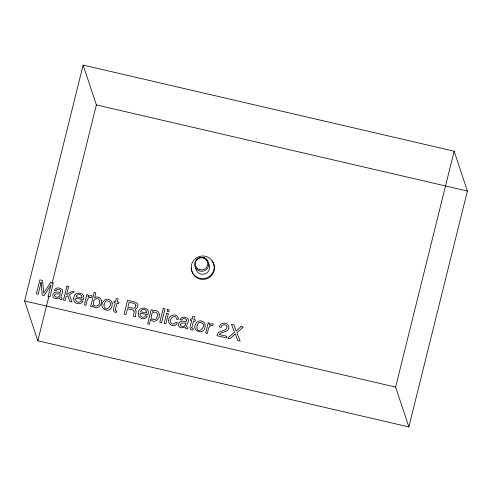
<?xml version="1.0" encoding="UTF-8"?>
<svg xmlns="http://www.w3.org/2000/svg" width="492" height="492" viewBox="0 0 492 492"><rect width="100%" height="100%" fill="white"/><g stroke="black" fill="none" stroke-linecap="round" stroke-linejoin="round"><path stroke-width="0.74" d="M24.6 300.963L83.13 65.085L454.147 151.198L467.4 191.037L408.87 426.915L37.853 340.802L24.6 300.963L395.617 387.081L408.87 426.915M37.853 340.802L48.929 296.153M52.072 283.503L96.383 104.919L83.13 65.085M395.617 387.081L454.147 151.198M199.986 258.048L200.49 257.802M201.314 257.556L204.77 258.122A3.136 0.394 28.5 0 1 205.422 258.509A3.438 0.381 34.3 0 1 206.043 258.995L207.193 260.452L206.88 260.305M96.383 104.919L467.4 191.037M204.1 257.82L203.393 257.611A7.072 6.956 -18.4 0 0 194.875 266.154A7.072 6.956 -18.4 0 0 206.474 269.468A7.072 6.956 -18.4 0 0 204.088 257.783M211.972 260.932A11.531 11.334 -18.4 0 1 206.468 278.859A11.531 11.334 -18.4 0 1 191.456 267.63M208.836 263.817A7.072 6.956 -18.4 0 1 204.906 273.933A7.072 6.956 -18.4 0 1 195.693 268.202M112.188 303.41C112.779 316.128 95.147 308.644 104.611 300.163A4.379 4.305 -18.4 0 1 107.447 299.314C109.734 299.351 111.979 301.049 112.188 303.41M205.102 324.978C205.693 337.697 188.067 330.212 197.526 321.731A4.379 4.305 -18.4 0 1 200.361 320.882C202.649 320.919 204.9 322.617 205.102 324.978M73.782 298.539C72.816 303.656 80.854 305.938 82.816 301.19L81.118 300.797C79.47 303.97 74.175 301.608 75.756 298.127L83.296 299.874C86.838 291.977 73.314 290.354 73.782 298.539M138.277 313.509C137.311 318.625 145.343 320.907 147.311 316.159L145.607 315.766C143.965 318.939 138.67 316.577 140.251 313.096L147.791 314.843C151.327 306.947 137.809 305.323 138.277 313.509M168.768 320.538C168.184 323.779 171.468 326.534 174.568 325.612A3.641 3.579 -18.4 0 0 176.517 324.357L177.458 322.727L175.779 322.334L174.463 323.914L171.96 323.951A2.189 2.152 -18.4 0 1 170.804 322.647C168.498 318.429 176.001 313.164 176.56 319.179L178.239 319.572C179.266 312.598 167.913 314.031 168.768 320.538M159.254 314.388C160.361 319.197 153.529 324.499 150.663 319.105L149.371 324.302L147.643 323.902L151.161 309.72L152.84 310.114L152.508 311.461C154.906 309.179 159.26 311.085 159.254 314.388M101.327 300.913C102.453 305.79 95.245 311.042 92.625 305.464L92.299 306.768L90.706 306.393L94.181 292.396L95.86 292.789L94.605 297.851C97.041 295.741 101.346 297.654 101.327 300.913M60.854 290.932L60.159 292.617C50.461 289.038 50.387 302.014 59.378 297.697L59.446 298.705L60.584 299.634L61.82 299.739L62.133 298.478C58.597 298.011 64.065 292.377 62.373 289.936C60.565 287.494 55.178 286.805 54.384 290.489L55.996 290.864C56.555 288.822 59.237 289.216 60.51 290.311L60.854 290.932M186.56 320.114L185.871 321.793C176.173 318.213 176.093 331.196 185.09 326.879L185.152 327.887L186.296 328.816L187.526 328.92L187.839 327.654C184.309 327.186 189.771 321.553 188.085 319.117C186.271 316.67 180.89 315.981 180.097 319.671L181.708 320.046C182.268 318.004 184.949 318.398 186.216 319.493L186.56 320.114M54.581 295.145L54.55 295.84C55.873 298.705 60.621 296.94 60.245 293.853L55.731 293.909L54.581 295.145M180.287 324.326L180.263 325.021C181.585 327.887 186.333 326.122 185.951 323.029L181.437 323.084L180.287 324.326M115.337 309.855L115.528 310.649L116.788 311.024L116.45 312.371C110.86 312.678 114.827 305.452 115.239 302.808L113.849 302.488L114.193 301.092L115.583 301.411L116.29 298.576L118.037 298.976L117.33 301.817L118.972 302.199L118.627 303.595L116.985 303.213L115.337 309.855M191.855 327.611L192.04 328.41L193.301 328.785L192.969 330.132C187.372 330.439 191.345 323.213 191.751 320.569L190.361 320.243L190.705 318.847L192.101 319.173L192.803 316.331L194.549 316.737L193.848 319.579L195.49 319.96L195.146 321.356L193.504 320.975L191.855 327.611M81.93 297.063L81.856 298.103L76.143 296.781C76.629 293.484 82.023 293.681 81.93 297.063M146.419 312.033L146.345 313.072L140.632 311.75C141.118 308.453 146.511 308.65 146.419 312.033M227.027 326.866C226.548 332.328 217.452 329.591 216.99 335.71L226.431 337.899L226.83 336.282L219.321 334.542C221.744 331.079 229.524 332.561 228.971 326.799C228.356 321.866 219.936 321.78 219.506 327.008L221.265 327.42C221.406 324.185 226.418 323.693 227.027 326.866M134.144 311.694L133.48 316.325L135.817 316.866L135.497 315.557L136.173 311.375L134.993 309.425L137.397 307.66L137.963 305.415L137.379 303.539L135.54 302.168L127.563 300.194L124.107 314.148L126.014 314.591L127.502 308.607C129.39 309.64 133.769 308.755 134.144 311.694M104.064 304.327C103.203 315.679 116.493 302.801 107.348 300.846A2.423 2.386 -18.4 0 0 105.503 301.602L104.064 304.327M196.984 325.888C196.117 337.248 209.407 324.363 200.262 322.414A2.423 2.386 -18.4 0 0 198.417 323.17L196.984 325.888M99.476 301.387C100.786 306.202 92.877 308.435 93.351 302.887C92.465 298.736 99.445 296.461 99.476 301.387M135.927 305.581C135.81 309.868 130.195 307.654 127.889 307.033L129.076 302.266C131.063 303.281 135.644 302.445 135.927 305.581M151.487 315.501C149.605 319.548 156.075 321.565 156.93 317.315C160.06 312.328 151.77 309.505 151.487 315.501M40.971 282.857L38.21 294.21L36.383 293.786L39.846 279.837L42.583 280.471L43.708 293.207L50.658 282.346L53.364 282.974L49.901 296.922L48.087 296.504L51.045 284.745L44.102 295.581L42.214 295.138L41.082 282.433L40.971 282.857M66.943 286.123L63.48 300.077L65.141 300.464L66.088 296.645L67.865 295.667L69.802 301.541L72.01 302.057L69.427 294.726L74.31 291.836L72.103 291.319L66.592 294.61L68.603 286.51L66.943 286.123M86.863 294.745L84.341 304.917L86.069 305.317C86.678 302.74 87.084 295.877 91.463 297.531L91.912 295.729L90.35 295.507L88.068 296.885L88.505 295.126L86.863 294.745M163.233 308.472L159.771 322.426L161.499 322.826L164.961 308.878L163.233 308.472M166.603 313.306L164.088 323.428L165.847 323.834L168.362 313.712L166.603 313.306M167.551 309.48L167.071 311.418L168.83 311.823L169.31 309.886L167.551 309.48M208.202 322.912L205.681 333.084L207.409 333.484C208.018 330.907 208.423 324.043 212.802 325.698L213.251 323.89L211.695 323.674L209.407 325.046L209.844 323.293L208.202 322.912M241.062 326.54L236.166 331.048L233.891 324.874L231.498 324.32L234.543 332.217L227.716 338.195L230.022 338.73L235.354 333.902L237.734 340.519L240.108 341.073L236.916 332.77L243.337 327.069L241.062 326.54M199.604 269.671A6.291 6.187 -18.4 0 0 207.649 262.365A6.291 6.187 -18.4 0 0 197.28 259.21A6.291 6.187 -18.4 0 0 199.604 269.671M199.18 278.183A11.531 11.334 -18.4 0 0 213.958 264.831A11.531 11.334 -18.4 0 0 194.98 258.995A11.531 11.334 -18.4 0 0 199.18 278.183"/></g></svg>
